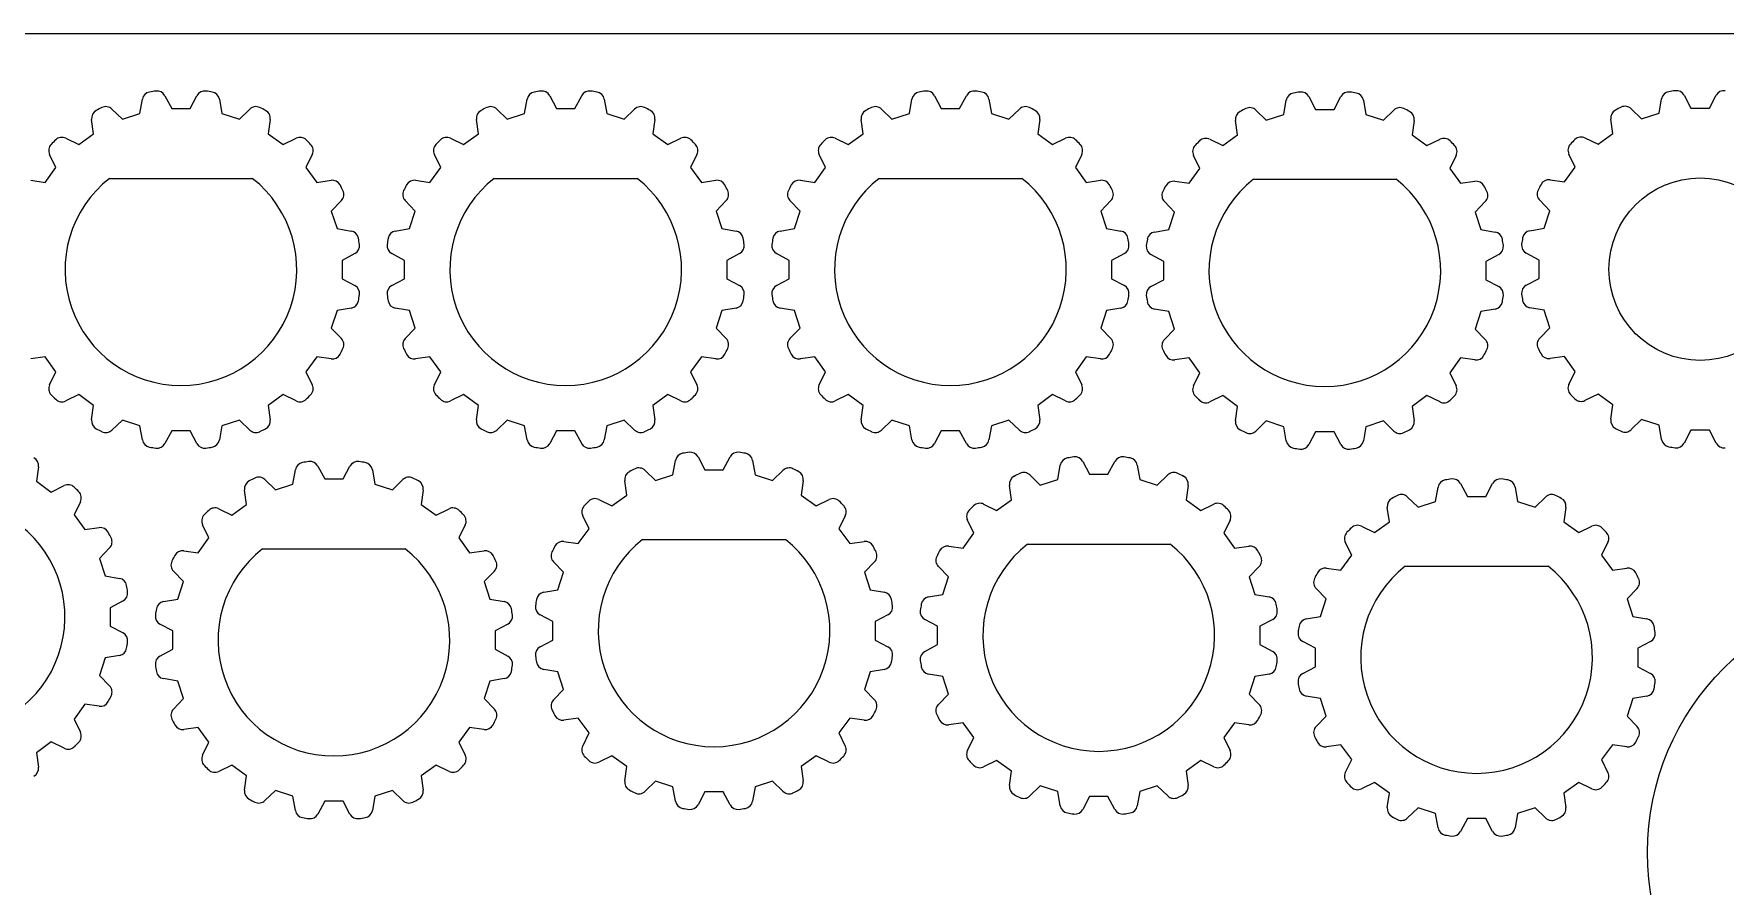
# Model space of a CAD drawing. Extents: x 0 to 9291, y 0 to 595.
# Drawn here: x 147.2 to 205.6, y 565.6 to 595 of the extents above; entities that cross this region are included whole.
import ezdxf

# ---------------------------------------------------------------- set-up
doc = ezdxf.new("R2010")
doc.units = 0
doc.layers.add('FINAL', color=8, linetype='CONTINUOUS')

msp = doc.modelspace()

# ---------------------------------------------------------------- linework, layer by layer
at = {"layer": 'FINAL', "linetype": 'CONTINUOUS'}
for p, q in [((150.862, 592.249), (150.949, 592.742)), ((151.727, 592.865), (151.962, 592.423)), ((152.597, 592.423), (152.831, 592.865)), ((153.609, 592.742), (153.696, 592.249)), ((164.145, 592.249), (164.232, 592.742)), ((165.01, 592.865), (165.245, 592.423)), ((165.88, 592.423), (166.114, 592.865)), ((166.892, 592.742), (166.979, 592.249)), ((177.428, 592.249), (177.515, 592.742)), ((178.293, 592.865), (178.527, 592.423)), ((179.162, 592.423), (179.397, 592.865)), ((180.175, 592.742), (180.262, 592.249)), ((190.353, 592.215), (190.44, 592.708)), ((191.218, 592.831), (191.452, 592.39)), ((192.087, 592.39), (192.322, 592.831)), ((193.1, 592.708), (193.187, 592.215)), ((203.31, 592.263), (203.396, 592.755)), ((204.174, 592.878), (204.409, 592.437)), ((205.044, 592.437), (205.279, 592.878)), ((149.899, 592.4), (150.258, 592.053)), ((150.258, 592.053), (150.862, 592.249)), ((151.962, 592.423), (152.597, 592.423)), ((153.696, 592.249), (154.3, 592.053)), ((154.3, 592.053), (154.66, 592.4)), ((163.182, 592.4), (163.541, 592.053)), ((163.541, 592.053), (164.145, 592.249)), ((165.245, 592.423), (165.88, 592.423)), ((166.979, 592.249), (167.583, 592.053)), ((167.583, 592.053), (167.943, 592.4)), ((176.464, 592.4), (176.824, 592.053)), ((176.824, 592.053), (177.428, 592.249)), ((178.527, 592.423), (179.162, 592.423)), ((180.262, 592.249), (180.866, 592.053)), ((180.866, 592.053), (181.225, 592.4)), ((189.389, 592.366), (189.749, 592.019)), ((189.749, 592.019), (190.353, 592.215)), ((191.452, 592.39), (192.087, 592.39)), ((193.187, 592.215), (193.791, 592.019)), ((193.791, 592.019), (194.15, 592.366)), ((202.346, 592.414), (202.706, 592.066)), ((202.706, 592.066), (203.31, 592.263)), ((204.409, 592.437), (205.044, 592.437)), ((148.753, 591.174), (149.266, 591.548)), ((149.266, 591.548), (149.197, 592.043)), ((155.362, 592.043), (155.292, 591.548)), ((155.292, 591.548), (155.806, 591.174)), ((162.036, 591.174), (162.549, 591.548)), ((162.549, 591.548), (162.48, 592.043)), ((168.644, 592.043), (168.575, 591.548)), ((168.575, 591.548), (169.089, 591.174)), ((175.318, 591.174), (175.832, 591.548)), ((175.832, 591.548), (175.763, 592.043)), ((181.927, 592.043), (181.858, 591.548)), ((181.858, 591.548), (182.371, 591.174)), ((188.243, 591.141), (188.757, 591.514)), ((188.757, 591.514), (188.688, 592.009)), ((194.852, 592.009), (194.783, 591.514)), ((194.783, 591.514), (195.296, 591.141)), ((201.2, 591.188), (201.714, 591.561)), ((201.714, 591.561), (201.644, 592.056)), ((148.303, 591.394), (148.753, 591.174)), ((155.806, 591.174), (156.255, 591.394)), ((161.586, 591.394), (162.036, 591.174)), ((169.089, 591.174), (169.538, 591.394)), ((174.869, 591.394), (175.318, 591.174)), ((182.371, 591.174), (182.821, 591.394)), ((187.794, 591.36), (188.243, 591.141)), ((195.296, 591.141), (195.746, 591.36)), ((200.751, 591.407), (201.2, 591.188)), ((147.592, 589.873), (147.966, 590.387)), ((147.966, 590.387), (147.746, 590.837)), ((156.812, 590.837), (156.593, 590.387)), ((156.593, 590.387), (156.966, 589.873)), ((160.875, 589.873), (161.248, 590.387)), ((161.248, 590.387), (161.029, 590.837)), ((170.095, 590.837), (169.876, 590.387)), ((169.876, 590.387), (170.249, 589.873)), ((174.158, 589.873), (174.531, 590.387)), ((174.531, 590.387), (174.312, 590.837)), ((183.378, 590.837), (183.159, 590.387)), ((183.159, 590.387), (183.532, 589.873)), ((187.083, 589.84), (187.456, 590.353)), ((187.456, 590.353), (187.237, 590.803)), ((196.303, 590.803), (196.083, 590.353)), ((196.083, 590.353), (196.457, 589.84)), ((200.04, 589.887), (200.413, 590.401)), ((200.413, 590.401), (200.194, 590.85)), ((147.097, 589.943), (147.592, 589.873)), ((149.814, 590.011), (154.744, 590.011)), ((156.966, 589.873), (157.461, 589.943)), ((160.38, 589.943), (160.875, 589.873)), ((163.097, 590.011), (168.027, 590.011)), ((170.249, 589.873), (170.744, 589.943)), ((173.663, 589.943), (174.158, 589.873)), ((176.38, 590.011), (181.31, 590.011)), ((183.532, 589.873), (184.027, 589.943)), ((186.588, 589.909), (187.083, 589.84)), ((189.305, 589.977), (194.235, 589.977)), ((196.457, 589.84), (196.952, 589.909)), ((199.545, 589.957), (200.04, 589.887)), ((157.819, 589.241), (157.471, 588.882)), ((160.37, 588.882), (160.023, 589.241)), ((171.102, 589.241), (170.754, 588.882)), ((173.653, 588.882), (173.305, 589.241)), ((184.384, 589.241), (184.037, 588.882)), ((186.578, 588.848), (186.23, 589.207)), ((197.309, 589.207), (196.962, 588.848)), ((199.534, 588.895), (199.187, 589.255)), ((157.471, 588.882), (157.668, 588.278)), ((160.174, 588.278), (160.37, 588.882)), ((170.754, 588.882), (170.951, 588.278)), ((173.456, 588.278), (173.653, 588.882)), ((184.037, 588.882), (184.233, 588.278)), ((186.381, 588.244), (186.578, 588.848)), ((196.962, 588.848), (197.158, 588.244)), ((199.338, 588.291), (199.534, 588.895)), ((157.668, 588.278), (158.16, 588.191)), ((159.681, 588.191), (160.174, 588.278)), ((170.951, 588.278), (171.443, 588.191)), ((172.964, 588.191), (173.456, 588.278)), ((184.233, 588.278), (184.726, 588.191)), ((185.889, 588.157), (186.381, 588.244)), ((197.158, 588.244), (197.651, 588.157)), ((198.846, 588.204), (199.338, 588.291)), ((158.283, 587.413), (157.842, 587.178)), ((159.999, 587.178), (159.558, 587.413)), ((171.566, 587.413), (171.125, 587.178)), ((173.282, 587.178), (172.841, 587.413)), ((184.849, 587.413), (184.408, 587.178)), ((199.164, 587.192), (198.723, 587.426)), ((157.842, 587.178), (157.842, 586.543)), ((159.999, 586.543), (159.999, 587.178)), ((171.125, 587.178), (171.125, 586.543)), ((173.282, 586.543), (173.282, 587.178)), ((184.408, 587.178), (184.408, 586.543)), ((186.207, 587.144), (185.766, 587.379)), ((186.207, 586.509), (186.207, 587.144)), ((197.774, 587.379), (197.332, 587.144)), ((197.332, 587.144), (197.332, 586.509)), ((199.164, 586.557), (199.164, 587.192)), ((157.842, 586.543), (158.283, 586.309)), ((159.558, 586.309), (159.999, 586.543)), ((171.125, 586.543), (171.566, 586.309)), ((172.841, 586.309), (173.282, 586.543)), ((184.408, 586.543), (184.849, 586.309)), ((185.766, 586.275), (186.207, 586.509)), ((197.332, 586.509), (197.774, 586.275)), ((198.723, 586.322), (199.164, 586.557)), ((157.668, 585.444), (157.471, 584.84)), ((158.16, 585.531), (157.668, 585.444)), ((160.174, 585.444), (159.681, 585.531)), ((160.37, 584.84), (160.174, 585.444)), ((170.951, 585.444), (170.754, 584.84)), ((171.443, 585.531), (170.951, 585.444)), ((173.456, 585.444), (172.964, 585.531)), ((173.653, 584.84), (173.456, 585.444)), ((184.233, 585.444), (184.037, 584.84)), ((184.726, 585.531), (184.233, 585.444)), ((186.381, 585.41), (185.889, 585.497)), ((186.578, 584.806), (186.381, 585.41)), ((197.158, 585.41), (196.962, 584.806)), ((197.651, 585.497), (197.158, 585.41)), ((199.338, 585.457), (198.846, 585.544)), ((199.534, 584.853), (199.338, 585.457)), ((157.471, 584.84), (157.819, 584.48)), ((160.023, 584.48), (160.37, 584.84)), ((170.754, 584.84), (171.102, 584.48)), ((173.305, 584.48), (173.653, 584.84)), ((184.037, 584.84), (184.384, 584.48)), ((186.23, 584.446), (186.578, 584.806)), ((196.962, 584.806), (197.309, 584.446)), ((199.187, 584.494), (199.534, 584.853)), ((147.592, 583.848), (147.097, 583.778)), ((147.966, 583.334), (147.592, 583.848)), ((147.746, 582.885), (147.966, 583.334)), ((156.966, 583.848), (156.593, 583.334)), ((156.593, 583.334), (156.812, 582.885)), ((157.461, 583.778), (156.966, 583.848)), ((160.875, 583.848), (160.38, 583.778)), ((161.248, 583.334), (160.875, 583.848)), ((161.029, 582.885), (161.248, 583.334)), ((170.249, 583.848), (169.876, 583.334)), ((169.876, 583.334), (170.095, 582.885)), ((170.744, 583.778), (170.249, 583.848)), ((174.158, 583.848), (173.663, 583.778)), ((174.531, 583.334), (174.158, 583.848)), ((174.312, 582.885), (174.531, 583.334)), ((183.532, 583.848), (183.159, 583.334)), ((183.159, 583.334), (183.378, 582.885)), ((184.027, 583.778), (183.532, 583.848)), ((187.083, 583.814), (186.588, 583.745)), ((187.456, 583.3), (187.083, 583.814)), ((196.457, 583.814), (196.083, 583.3)), ((196.952, 583.745), (196.457, 583.814)), ((200.04, 583.861), (199.545, 583.792)), ((200.413, 583.348), (200.04, 583.861)), ((200.194, 582.898), (200.413, 583.348)), ((187.237, 582.851), (187.456, 583.3)), ((196.083, 583.3), (196.303, 582.851)), ((148.753, 582.547), (148.303, 582.328)), ((149.266, 582.174), (148.753, 582.547)), ((149.197, 581.679), (149.266, 582.174)), ((155.806, 582.547), (155.292, 582.174)), ((155.292, 582.174), (155.362, 581.679)), ((156.255, 582.328), (155.806, 582.547)), ((162.036, 582.547), (161.586, 582.328)), ((162.549, 582.174), (162.036, 582.547)), ((162.48, 581.679), (162.549, 582.174)), ((169.089, 582.547), (168.575, 582.174)), ((168.575, 582.174), (168.644, 581.679)), ((169.538, 582.328), (169.089, 582.547)), ((175.318, 582.547), (174.869, 582.328)), ((175.832, 582.174), (175.318, 582.547)), ((175.763, 581.679), (175.832, 582.174)), ((182.371, 582.547), (181.858, 582.174)), ((181.858, 582.174), (181.927, 581.679)), ((182.821, 582.328), (182.371, 582.547)), ((188.243, 582.513), (187.794, 582.294)), ((188.757, 582.14), (188.243, 582.513)), ((188.688, 581.645), (188.757, 582.14)), ((195.296, 582.513), (194.783, 582.14)), ((194.783, 582.14), (194.852, 581.645)), ((195.746, 582.294), (195.296, 582.513)), ((201.2, 582.561), (200.751, 582.341)), ((201.714, 582.187), (201.2, 582.561)), ((201.644, 581.692), (201.714, 582.187)), ((150.258, 581.668), (149.899, 581.321)), ((150.862, 581.472), (150.258, 581.668)), ((154.3, 581.668), (153.696, 581.472)), ((154.66, 581.321), (154.3, 581.668)), ((163.541, 581.668), (163.182, 581.321)), ((164.145, 581.472), (163.541, 581.668)), ((167.583, 581.668), (166.979, 581.472)), ((167.943, 581.321), (167.583, 581.668)), ((176.824, 581.668), (176.464, 581.321)), ((177.428, 581.472), (176.824, 581.668)), ((180.866, 581.668), (180.262, 581.472)), ((181.225, 581.321), (180.866, 581.668)), ((189.749, 581.635), (189.389, 581.287)), ((190.353, 581.438), (189.749, 581.635)), ((193.791, 581.635), (193.187, 581.438)), ((194.15, 581.287), (193.791, 581.635)), ((202.706, 581.682), (202.346, 581.335)), ((203.31, 581.486), (202.706, 581.682)), ((150.949, 580.98), (150.862, 581.472)), ((151.962, 581.298), (151.727, 580.857)), ((152.597, 581.298), (151.962, 581.298)), ((152.831, 580.857), (152.597, 581.298)), ((153.696, 581.472), (153.609, 580.98)), ((164.232, 580.98), (164.145, 581.472)), ((165.245, 581.298), (165.01, 580.857)), ((165.88, 581.298), (165.245, 581.298)), ((166.114, 580.857), (165.88, 581.298)), ((166.979, 581.472), (166.892, 580.98)), ((177.515, 580.98), (177.428, 581.472)), ((178.527, 581.298), (178.293, 580.857)), ((179.162, 581.298), (178.527, 581.298)), ((179.397, 580.857), (179.162, 581.298)), ((180.262, 581.472), (180.175, 580.98)), ((190.44, 580.946), (190.353, 581.438)), ((191.452, 581.264), (191.218, 580.823)), ((192.087, 581.264), (191.452, 581.264)), ((192.322, 580.823), (192.087, 581.264)), ((193.187, 581.438), (193.1, 580.946)), ((203.396, 580.993), (203.31, 581.486)), ((204.409, 581.312), (204.174, 580.87)), ((205.044, 581.312), (204.409, 581.312)), ((205.279, 580.87), (205.044, 581.312)), ((170.131, 580.394), (170.366, 579.953)), ((171.001, 579.953), (171.235, 580.394)), ((147.36, 580.052), (147.29, 579.557)), ((156.143, 579.459), (156.23, 579.951)), ((157.008, 580.074), (157.243, 579.633)), ((157.878, 579.633), (158.113, 580.074)), ((158.89, 579.951), (158.977, 579.459)), ((168.303, 579.93), (168.662, 579.582)), ((169.266, 579.779), (169.353, 580.271)), ((170.366, 579.953), (171.001, 579.953)), ((172.013, 580.271), (172.1, 579.779)), ((172.704, 579.582), (173.064, 579.93)), ((182.549, 579.619), (182.636, 580.111)), ((183.414, 580.234), (183.649, 579.793)), ((184.284, 579.793), (184.518, 580.234)), ((185.296, 580.111), (185.383, 579.619)), ((147.29, 579.557), (147.804, 579.183)), ((147.804, 579.183), (148.253, 579.403)), ((154.548, 578.757), (154.478, 579.252)), ((155.18, 579.61), (155.539, 579.263)), ((155.539, 579.263), (156.143, 579.459)), ((157.243, 579.633), (157.878, 579.633)), ((158.977, 579.459), (159.581, 579.263)), ((159.581, 579.263), (159.941, 579.61)), ((160.643, 579.252), (160.573, 578.757)), ((167.67, 579.077), (167.601, 579.572)), ((168.662, 579.582), (169.266, 579.779)), ((172.1, 579.779), (172.704, 579.582)), ((173.765, 579.572), (173.696, 579.077)), ((180.953, 578.917), (180.884, 579.412)), ((181.585, 579.77), (181.945, 579.423)), ((181.945, 579.423), (182.549, 579.619)), ((183.649, 579.793), (184.284, 579.793)), ((185.383, 579.619), (185.987, 579.423)), ((185.987, 579.423), (186.347, 579.77)), ((187.048, 579.412), (186.979, 578.917)), ((195.592, 578.859), (195.679, 579.351)), ((196.457, 579.474), (196.692, 579.033)), ((197.327, 579.033), (197.562, 579.474)), ((198.34, 579.351), (198.426, 578.859)), ((148.81, 578.846), (148.591, 578.396)), ((154.034, 578.384), (154.548, 578.757)), ((160.573, 578.757), (161.087, 578.384)), ((166.707, 578.923), (167.157, 578.704)), ((167.157, 578.704), (167.67, 579.077)), ((173.696, 579.077), (174.21, 578.704)), ((174.21, 578.704), (174.659, 578.923)), ((179.99, 578.763), (180.44, 578.544)), ((180.44, 578.544), (180.953, 578.917)), ((186.979, 578.917), (187.493, 578.544)), ((187.493, 578.544), (187.942, 578.763)), ((193.997, 578.157), (193.927, 578.652)), ((194.629, 579.01), (194.988, 578.662)), ((194.988, 578.662), (195.592, 578.859)), ((196.692, 579.033), (197.327, 579.033)), ((198.426, 578.859), (199.03, 578.662)), ((199.03, 578.662), (199.39, 579.01)), ((200.092, 578.652), (200.022, 578.157)), ((148.591, 578.396), (148.964, 577.883)), ((153.585, 578.603), (154.034, 578.384)), ((161.087, 578.384), (161.536, 578.603)), ((166.37, 577.917), (166.15, 578.366)), ((175.216, 578.366), (174.997, 577.917)), ((179.652, 577.757), (179.433, 578.206)), ((188.499, 578.206), (188.28, 577.757)), ((193.483, 577.784), (193.997, 578.157)), ((200.022, 578.157), (200.536, 577.784)), ((148.964, 577.883), (149.459, 577.952)), ((152.873, 577.083), (153.247, 577.597)), ((153.247, 577.597), (153.028, 578.046)), ((162.093, 578.046), (161.874, 577.597)), ((161.874, 577.597), (162.247, 577.083)), ((165.501, 577.473), (165.996, 577.403)), ((165.996, 577.403), (166.37, 577.917)), ((168.218, 577.54), (173.148, 577.54)), ((174.997, 577.917), (175.37, 577.403)), ((175.37, 577.403), (175.865, 577.473)), ((179.279, 577.243), (179.652, 577.757)), ((188.28, 577.757), (188.653, 577.243)), ((193.034, 578.003), (193.483, 577.784)), ((200.536, 577.784), (200.985, 578.003)), ((149.817, 577.25), (149.47, 576.891)), ((149.47, 576.891), (149.666, 576.287)), ((152.378, 577.153), (152.873, 577.083)), ((155.095, 577.22), (160.026, 577.22)), ((162.247, 577.083), (162.742, 577.153)), ((178.784, 577.313), (179.279, 577.243)), ((181.501, 577.38), (186.431, 577.38)), ((188.653, 577.243), (189.148, 577.313)), ((192.323, 576.483), (192.696, 576.997)), ((192.696, 576.997), (192.477, 577.446)), ((201.542, 577.446), (201.323, 576.997)), ((201.323, 576.997), (201.696, 576.483)), ((152.368, 576.091), (152.021, 576.451)), ((163.1, 576.451), (162.753, 576.091)), ((165.491, 576.411), (165.144, 576.771)), ((165.295, 575.807), (165.491, 576.411)), ((176.223, 576.771), (175.875, 576.411)), ((175.875, 576.411), (176.072, 575.807)), ((178.774, 576.251), (178.427, 576.611)), ((189.506, 576.611), (189.158, 576.251)), ((191.827, 576.553), (192.323, 576.483)), ((194.544, 576.62), (199.475, 576.62)), ((201.696, 576.483), (202.191, 576.553)), ((149.666, 576.287), (150.158, 576.2)), ((152.172, 575.487), (152.368, 576.091)), ((162.753, 576.091), (162.949, 575.487)), ((164.802, 575.72), (165.295, 575.807)), ((176.072, 575.807), (176.564, 575.72)), ((178.578, 575.647), (178.774, 576.251)), ((189.158, 576.251), (189.354, 575.647)), ((191.817, 575.491), (191.47, 575.851)), ((202.549, 575.851), (202.202, 575.491)), ((150.281, 575.422), (149.84, 575.187)), ((149.84, 575.187), (149.84, 574.552)), ((151.68, 575.401), (152.172, 575.487)), ((162.949, 575.487), (163.441, 575.401)), ((178.085, 575.56), (178.578, 575.647)), ((189.354, 575.647), (189.847, 575.56)), ((191.621, 574.887), (191.817, 575.491)), ((202.202, 575.491), (202.398, 574.887)), ((149.84, 574.552), (150.281, 574.318)), ((151.998, 574.388), (151.556, 574.623)), ((163.564, 574.623), (163.123, 574.388)), ((165.121, 574.708), (164.679, 574.942)), ((165.121, 574.073), (165.121, 574.708)), ((176.687, 574.942), (176.246, 574.708)), ((176.246, 574.708), (176.246, 574.073)), ((178.403, 574.548), (177.962, 574.783)), ((189.97, 574.783), (189.529, 574.548)), ((191.129, 574.8), (191.621, 574.887)), ((202.398, 574.887), (202.89, 574.8)), ((151.998, 573.753), (151.998, 574.388)), ((163.123, 574.388), (163.123, 573.753)), ((164.679, 573.838), (165.121, 574.073)), ((176.246, 574.073), (176.687, 573.838)), ((178.403, 573.913), (178.403, 574.548)), ((189.529, 574.548), (189.529, 573.913)), ((191.447, 573.788), (191.005, 574.022)), ((203.013, 574.022), (202.572, 573.788)), ((149.666, 573.453), (149.47, 572.849)), ((150.158, 573.54), (149.666, 573.453)), ((151.556, 573.518), (151.998, 573.753)), ((163.123, 573.753), (163.564, 573.518)), ((177.962, 573.678), (178.403, 573.913)), ((189.529, 573.913), (189.97, 573.678)), ((191.447, 573.153), (191.447, 573.788)), ((202.572, 573.788), (202.572, 573.153)), ((149.47, 572.849), (149.817, 572.489)), ((165.295, 572.973), (164.802, 573.06)), ((165.491, 572.369), (165.295, 572.973)), ((176.072, 572.973), (175.875, 572.369)), ((176.564, 573.06), (176.072, 572.973)), ((178.578, 572.813), (178.085, 572.9)), ((178.774, 572.209), (178.578, 572.813)), ((189.354, 572.813), (189.158, 572.209)), ((189.847, 572.9), (189.354, 572.813)), ((191.005, 572.918), (191.447, 573.153)), ((202.572, 573.153), (203.013, 572.918)), ((152.172, 572.653), (151.68, 572.74)), ((152.368, 572.05), (152.172, 572.653)), ((162.949, 572.653), (162.753, 572.05)), ((163.441, 572.74), (162.949, 572.653)), ((165.144, 572.01), (165.491, 572.369)), ((175.875, 572.369), (176.223, 572.01)), ((148.964, 571.857), (148.591, 571.343)), ((149.459, 571.787), (148.964, 571.857)), ((152.021, 571.69), (152.368, 572.05)), ((162.753, 572.05), (163.1, 571.69)), ((178.427, 571.85), (178.774, 572.209)), ((189.158, 572.209), (189.506, 571.85)), ((191.621, 572.053), (191.129, 572.14)), ((191.817, 571.449), (191.621, 572.053)), ((202.398, 572.053), (202.202, 571.449)), ((202.89, 572.14), (202.398, 572.053)), ((148.591, 571.343), (148.81, 570.894)), ((152.873, 571.058), (152.378, 570.988)), ((153.247, 570.544), (152.873, 571.058)), ((162.247, 571.058), (161.874, 570.544)), ((162.742, 570.988), (162.247, 571.058)), ((165.996, 571.377), (165.501, 571.308)), ((166.37, 570.864), (165.996, 571.377)), ((175.37, 571.377), (174.997, 570.864)), ((175.865, 571.308), (175.37, 571.377)), ((179.279, 571.218), (178.784, 571.148)), ((179.652, 570.704), (179.279, 571.218)), ((188.653, 571.218), (188.28, 570.704)), ((189.148, 571.148), (188.653, 571.218)), ((191.47, 571.09), (191.817, 571.449)), ((202.202, 571.449), (202.549, 571.09)), ((147.804, 570.556), (147.29, 570.183)), ((148.253, 570.337), (147.804, 570.556)), ((153.028, 570.095), (153.247, 570.544)), ((161.874, 570.544), (162.093, 570.095)), ((166.15, 570.414), (166.37, 570.864)), ((174.997, 570.864), (175.216, 570.414)), ((179.433, 570.254), (179.652, 570.704)), ((188.28, 570.704), (188.499, 570.254)), ((147.29, 570.183), (147.36, 569.688)), ((167.157, 570.077), (166.707, 569.857)), ((167.67, 569.703), (167.157, 570.077)), ((174.21, 570.077), (173.696, 569.703)), ((174.659, 569.857), (174.21, 570.077)), ((180.44, 569.917), (179.99, 569.698)), ((180.953, 569.543), (180.44, 569.917)), ((187.493, 569.917), (186.979, 569.543)), ((187.942, 569.698), (187.493, 569.917)), ((192.323, 570.457), (191.827, 570.388)), ((192.696, 569.944), (192.323, 570.457)), ((192.477, 569.494), (192.696, 569.944)), ((201.696, 570.457), (201.323, 569.944)), ((201.323, 569.944), (201.542, 569.494)), ((202.191, 570.388), (201.696, 570.457)), ((154.034, 569.757), (153.585, 569.538)), ((154.548, 569.384), (154.034, 569.757)), ((154.478, 568.888), (154.548, 569.384)), ((161.087, 569.757), (160.573, 569.384)), ((160.573, 569.384), (160.643, 568.888)), ((161.536, 569.538), (161.087, 569.757)), ((167.601, 569.208), (167.67, 569.703)), ((173.696, 569.703), (173.765, 569.208)), ((180.884, 569.048), (180.953, 569.543)), ((186.979, 569.543), (187.048, 569.048)), ((155.539, 568.878), (155.18, 568.531)), ((156.143, 568.682), (155.539, 568.878)), ((159.581, 568.878), (158.977, 568.682)), ((159.941, 568.531), (159.581, 568.878)), ((168.662, 569.198), (168.303, 568.851)), ((169.266, 569.002), (168.662, 569.198)), ((169.353, 568.509), (169.266, 569.002)), ((170.366, 568.828), (170.131, 568.386)), ((171.001, 568.828), (170.366, 568.828)), ((171.235, 568.386), (171.001, 568.828)), ((172.1, 569.002), (172.013, 568.509)), ((172.704, 569.198), (172.1, 569.002)), ((173.064, 568.851), (172.704, 569.198)), ((181.945, 569.038), (181.585, 568.691)), ((182.549, 568.842), (181.945, 569.038)), ((182.636, 568.35), (182.549, 568.842)), ((185.383, 568.842), (185.296, 568.35)), ((185.987, 569.038), (185.383, 568.842)), ((186.347, 568.691), (185.987, 569.038)), ((193.483, 569.157), (193.034, 568.937)), ((193.997, 568.783), (193.483, 569.157)), ((193.927, 568.288), (193.997, 568.783)), ((200.536, 569.157), (200.022, 568.783)), ((200.022, 568.783), (200.092, 568.288)), ((200.985, 568.937), (200.536, 569.157)), ((156.23, 568.19), (156.143, 568.682)), ((157.243, 568.508), (157.008, 568.066)), ((157.878, 568.508), (157.243, 568.508)), ((158.113, 568.066), (157.878, 568.508)), ((158.977, 568.682), (158.89, 568.19)), ((183.649, 568.668), (183.414, 568.226)), ((184.284, 568.668), (183.649, 568.668)), ((184.518, 568.226), (184.284, 568.668)), ((194.988, 568.278), (194.629, 567.931)), ((195.592, 568.082), (194.988, 568.278)), ((199.03, 568.278), (198.426, 568.082)), ((199.39, 567.931), (199.03, 568.278)), ((195.679, 567.589), (195.592, 568.082)), ((196.692, 567.908), (196.457, 567.466)), ((197.327, 567.908), (196.692, 567.908)), ((197.562, 567.466), (197.327, 567.908)), ((198.426, 568.082), (198.34, 567.589))]:
    msp.add_line(p, q, dxfattribs=at)
at = {"layer": 'FINAL'}
msp.add_lwpolyline([(0, 0), (420, 0), (420, 595), (0, 595)], close=True, dxfattribs=at)
at = {"layer": 'FINAL', "linetype": 'CONTINUOUS'}
msp.add_circle((204.727, 586.874), 3.15, dxfattribs=at)
at = {"layer": 'FINAL'}
msp.add_circle((211.909, 566.742), 9, dxfattribs=at)
at = {"layer": 'FINAL', "linetype": 'CONTINUOUS'}
for centre, radius, start, end in [((151.249, 592.689), 0.305, 100.0227, 170), ((152.279, 586.861), 6.223, 97.9773, 100.0227), ((151.458, 592.722), 0.305, 28, 97.9773), ((153.101, 592.722), 0.305, 82.0227, 152), ((152.279, 586.861), 6.223, 79.9773, 82.0227), ((153.309, 592.689), 0.305, 10, 79.9773), ((164.532, 592.689), 0.305, 100.0227, 170), ((165.562, 586.861), 6.223, 97.9773, 100.0227), ((164.741, 592.722), 0.305, 28, 97.9773), ((166.383, 592.722), 0.305, 82.0227, 152), ((165.562, 586.861), 6.223, 79.9773, 82.0227), ((166.592, 592.689), 0.305, 10, 79.9773), ((177.815, 592.689), 0.305, 100.0227, 170), ((178.845, 586.861), 6.223, 97.9773, 100.0227), ((178.024, 592.722), 0.305, 28, 97.9773), ((179.666, 592.722), 0.305, 82.0227, 152), ((178.845, 586.861), 6.223, 79.9773, 82.0227), ((179.875, 592.689), 0.305, 10, 79.9773), ((190.74, 592.655), 0.305, 100.0227, 170), ((191.77, 586.827), 6.223, 97.9773, 100.0227), ((190.949, 592.688), 0.305, 28, 97.9773), ((192.591, 592.688), 0.305, 82.0227, 152), ((191.77, 586.827), 6.223, 79.9773, 82.0227), ((192.8, 592.655), 0.305, 10, 79.9773), ((203.697, 592.702), 0.305, 100.0227, 170), ((204.727, 586.874), 6.223, 97.9773, 100.0227), ((203.905, 592.735), 0.305, 28, 97.9773), ((205.548, 592.735), 0.305, 82.0227, 152), ((149.499, 592.085), 0.305, 118.0227, 188), ((152.279, 586.861), 6.223, 115.9773, 118.0227), ((149.687, 592.181), 0.305, 46, 115.9773), ((154.871, 592.181), 0.305, 64.0227, 134), ((152.279, 586.861), 6.223, 61.9773, 64.0227), ((155.06, 592.085), 0.305, 352, 61.9773), ((162.782, 592.085), 0.305, 118.0227, 188), ((165.562, 586.861), 6.223, 115.9773, 118.0227), ((162.97, 592.181), 0.305, 46, 115.9773), ((168.154, 592.181), 0.305, 64.0227, 134), ((165.562, 586.861), 6.223, 61.9773, 64.0227), ((168.343, 592.085), 0.305, 352, 61.9773), ((176.064, 592.085), 0.305, 118.0227, 188), ((178.845, 586.861), 6.223, 115.9773, 118.0227), ((176.253, 592.181), 0.305, 46, 115.9773), ((181.437, 592.181), 0.305, 64.0227, 134), ((178.845, 586.861), 6.223, 61.9773, 64.0227), ((181.625, 592.085), 0.305, 352, 61.9773), ((188.989, 592.051), 0.305, 118.0227, 188), ((191.77, 586.827), 6.223, 115.9773, 118.0227), ((189.178, 592.147), 0.305, 46, 115.9773), ((194.362, 592.147), 0.305, 64.0227, 134), ((191.77, 586.827), 6.223, 61.9773, 64.0227), ((194.55, 592.051), 0.305, 352, 61.9773), ((201.946, 592.099), 0.305, 118.0227, 188), ((204.727, 586.874), 6.223, 115.9773, 118.0227), ((202.134, 592.194), 0.305, 46, 115.9773), ((148.02, 590.97), 0.305, 136.0227, 206), ((152.279, 586.861), 6.223, 133.9773, 136.0227), ((148.17, 591.12), 0.305, 64, 133.9773), ((156.389, 591.12), 0.305, 46.0227, 116), ((152.279, 586.861), 6.223, 43.9773, 46.0227), ((156.538, 590.97), 0.305, 334, 43.9773), ((161.303, 590.97), 0.305, 136.0227, 206), ((165.562, 586.861), 6.223, 133.9773, 136.0227), ((161.453, 591.12), 0.305, 64, 133.9773), ((169.672, 591.12), 0.305, 46.0227, 116), ((165.562, 586.861), 6.223, 43.9773, 46.0227), ((169.821, 590.97), 0.305, 334, 43.9773), ((174.586, 590.97), 0.305, 136.0227, 206), ((178.845, 586.861), 6.223, 133.9773, 136.0227), ((174.735, 591.12), 0.305, 64, 133.9773), ((182.954, 591.12), 0.305, 46.0227, 116), ((178.845, 586.861), 6.223, 43.9773, 46.0227), ((183.104, 590.97), 0.305, 334, 43.9773), ((187.511, 590.936), 0.305, 136.0227, 206), ((191.77, 586.827), 6.223, 133.9773, 136.0227), ((187.66, 591.086), 0.305, 64, 133.9773), ((195.879, 591.086), 0.305, 46.0227, 116), ((191.77, 586.827), 6.223, 43.9773, 46.0227), ((196.029, 590.936), 0.305, 334, 43.9773), ((200.468, 590.984), 0.305, 136.0227, 206), ((204.727, 586.874), 6.223, 133.9773, 136.0227), ((200.617, 591.133), 0.305, 64, 133.9773), ((152.279, 586.861), 4, 128.04751, 51.95249), ((157.504, 589.641), 0.305, 28.0227, 98), ((152.279, 586.861), 6.223, 25.9773, 28.0227), ((165.562, 586.861), 6.223, 151.9773, 154.0227), ((160.338, 589.641), 0.305, 82, 151.9773), ((165.562, 586.861), 4, 128.04751, 51.95249), ((170.786, 589.641), 0.305, 28.0227, 98), ((165.562, 586.861), 6.223, 25.9773, 28.0227), ((178.845, 586.861), 6.223, 151.9773, 154.0227), ((173.621, 589.641), 0.305, 82, 151.9773), ((178.845, 586.861), 4, 128.04751, 51.95249), ((184.069, 589.641), 0.305, 28.0227, 98), ((178.845, 586.861), 6.223, 25.9773, 28.0227), ((191.77, 586.827), 6.223, 151.9773, 154.0227), ((186.546, 589.607), 0.305, 82, 151.9773), ((191.77, 586.827), 4, 128.04751, 51.95249), ((196.994, 589.607), 0.305, 28.0227, 98), ((191.77, 586.827), 6.223, 25.9773, 28.0227), ((204.727, 586.874), 6.223, 151.9773, 154.0227), ((199.502, 589.655), 0.305, 82, 151.9773), ((157.599, 589.453), 0.305, 316, 25.9773), ((160.242, 589.453), 0.305, 154.0227, 224), ((170.882, 589.453), 0.305, 316, 25.9773), ((173.525, 589.453), 0.305, 154.0227, 224), ((184.165, 589.453), 0.305, 316, 25.9773), ((186.45, 589.419), 0.305, 154.0227, 224), ((197.09, 589.419), 0.305, 316, 25.9773), ((199.406, 589.466), 0.305, 154.0227, 224), ((158.107, 587.891), 0.305, 10.0227, 80), ((159.734, 587.891), 0.305, 100, 169.9773), ((171.39, 587.891), 0.305, 10.0227, 80), ((173.017, 587.891), 0.305, 100, 169.9773), ((184.673, 587.891), 0.305, 10.0227, 80), ((185.942, 587.857), 0.305, 100, 169.9773), ((197.598, 587.857), 0.305, 10.0227, 80), ((198.899, 587.904), 0.305, 100, 169.9773), ((158.14, 587.682), 0.305, 298, 7.9773), ((152.279, 586.861), 6.223, 7.9773, 10.0227), ((159.701, 587.682), 0.305, 172.0227, 242), ((165.562, 586.861), 6.223, 169.9773, 172.0227), ((171.423, 587.682), 0.305, 298, 7.9773), ((165.562, 586.861), 6.223, 7.9773, 10.0227), ((172.984, 587.682), 0.305, 172.0227, 242), ((178.845, 586.861), 6.223, 169.9773, 172.0227), ((184.706, 587.682), 0.305, 298, 7.9773), ((178.845, 586.861), 6.223, 7.9773, 10.0227), ((185.909, 587.648), 0.305, 172.0227, 242), ((191.77, 586.827), 6.223, 169.9773, 172.0227), ((197.631, 587.648), 0.305, 298, 7.9773), ((191.77, 586.827), 6.223, 7.9773, 10.0227), ((198.866, 587.696), 0.305, 172.0227, 242), ((204.727, 586.874), 6.223, 169.9773, 172.0227), ((158.14, 586.039), 0.305, 352.0227, 62), ((159.701, 586.039), 0.305, 118, 187.9773), ((171.423, 586.039), 0.305, 352.0227, 62), ((172.984, 586.039), 0.305, 118, 187.9773), ((184.706, 586.039), 0.305, 352.0227, 62), ((185.909, 586.006), 0.305, 118, 187.9773), ((197.631, 586.006), 0.305, 352.0227, 62), ((198.866, 586.053), 0.305, 118, 187.9773), ((158.107, 585.831), 0.305, 280, 349.9773), ((152.279, 586.861), 6.223, 349.9773, 352.0227), ((165.562, 586.861), 6.223, 187.9773, 190.0227), ((159.734, 585.831), 0.305, 190.0227, 260), ((171.39, 585.831), 0.305, 280, 349.9773), ((165.562, 586.861), 6.223, 349.9773, 352.0227), ((178.845, 586.861), 6.223, 187.9773, 190.0227), ((173.017, 585.831), 0.305, 190.0227, 260), ((184.673, 585.831), 0.305, 280, 349.9773), ((178.845, 586.861), 6.223, 349.9773, 352.0227), ((191.77, 586.827), 6.223, 187.9773, 190.0227), ((185.942, 585.797), 0.305, 190.0227, 260), ((197.598, 585.797), 0.305, 280, 349.9773), ((191.77, 586.827), 6.223, 349.9773, 352.0227), ((204.727, 586.874), 6.223, 187.9773, 190.0227), ((198.899, 585.844), 0.305, 190.0227, 260), ((157.599, 584.268), 0.305, 334.0227, 44), ((160.242, 584.268), 0.305, 136, 205.9773), ((170.882, 584.268), 0.305, 334.0227, 44), ((173.525, 584.268), 0.305, 136, 205.9773), ((184.165, 584.268), 0.305, 334.0227, 44), ((199.406, 584.282), 0.305, 136, 205.9773), ((157.504, 584.08), 0.305, 262, 331.9773), ((152.279, 586.861), 6.223, 331.9773, 334.0227), ((165.562, 586.861), 6.223, 205.9773, 208.0227), ((160.338, 584.08), 0.305, 208.0227, 278), ((170.786, 584.08), 0.305, 262, 331.9773), ((165.562, 586.861), 6.223, 331.9773, 334.0227), ((178.845, 586.861), 6.223, 205.9773, 208.0227), ((173.621, 584.08), 0.305, 208.0227, 278), ((184.069, 584.08), 0.305, 262, 331.9773), ((178.845, 586.861), 6.223, 331.9773, 334.0227), ((186.45, 584.235), 0.305, 136, 205.9773), ((191.77, 586.827), 6.223, 205.9773, 208.0227), ((186.546, 584.046), 0.305, 208.0227, 278), ((196.994, 584.046), 0.305, 262, 331.9773), ((191.77, 586.827), 6.223, 331.9773, 334.0227), ((197.09, 584.235), 0.305, 334.0227, 44), ((204.727, 586.874), 6.223, 205.9773, 208.0227), ((199.502, 584.094), 0.305, 208.0227, 278), ((148.02, 582.751), 0.305, 154, 223.9773), ((156.538, 582.751), 0.305, 316.0227, 26), ((161.303, 582.751), 0.305, 154, 223.9773), ((169.821, 582.751), 0.305, 316.0227, 26), ((174.586, 582.751), 0.305, 154, 223.9773), ((183.104, 582.751), 0.305, 316.0227, 26), ((187.511, 582.717), 0.305, 154, 223.9773), ((196.029, 582.717), 0.305, 316.0227, 26), ((200.468, 582.765), 0.305, 154, 223.9773), ((152.279, 586.861), 6.223, 223.9773, 226.0227), ((148.17, 582.602), 0.305, 226.0227, 296), ((156.389, 582.602), 0.305, 244, 313.9773), ((152.279, 586.861), 6.223, 313.9773, 316.0227), ((165.562, 586.861), 6.223, 223.9773, 226.0227), ((161.453, 582.602), 0.305, 226.0227, 296), ((169.672, 582.602), 0.305, 244, 313.9773), ((165.562, 586.861), 6.223, 313.9773, 316.0227), ((178.845, 586.861), 6.223, 223.9773, 226.0227), ((174.735, 582.602), 0.305, 226.0227, 296), ((182.954, 582.602), 0.305, 244, 313.9773), ((178.845, 586.861), 6.223, 313.9773, 316.0227), ((191.77, 586.827), 6.223, 223.9773, 226.0227), ((187.66, 582.568), 0.305, 226.0227, 296), ((195.879, 582.568), 0.305, 244, 313.9773), ((191.77, 586.827), 6.223, 313.9773, 316.0227), ((204.727, 586.874), 6.223, 223.9773, 226.0227), ((200.617, 582.615), 0.305, 226.0227, 296), ((149.499, 581.636), 0.305, 172, 241.9773), ((155.06, 581.636), 0.305, 298.0227, 8), ((162.782, 581.636), 0.305, 172, 241.9773), ((168.343, 581.636), 0.305, 298.0227, 8), ((176.064, 581.636), 0.305, 172, 241.9773), ((181.625, 581.636), 0.305, 298.0227, 8), ((188.989, 581.603), 0.305, 172, 241.9773), ((194.55, 581.603), 0.305, 298.0227, 8), ((201.946, 581.65), 0.305, 172, 241.9773), ((152.279, 586.861), 6.223, 241.9773, 244.0227), ((149.687, 581.54), 0.305, 244.0227, 314), ((151.249, 581.033), 0.305, 190, 259.9773), ((153.309, 581.033), 0.305, 280.0227, 350), ((154.871, 581.54), 0.305, 226, 295.9773), ((152.279, 586.861), 6.223, 295.9773, 298.0227), ((165.562, 586.861), 6.223, 241.9773, 244.0227), ((162.97, 581.54), 0.305, 244.0227, 314), ((164.532, 581.033), 0.305, 190, 259.9773), ((166.592, 581.033), 0.305, 280.0227, 350), ((168.154, 581.54), 0.305, 226, 295.9773), ((165.562, 586.861), 6.223, 295.9773, 298.0227), ((178.845, 586.861), 6.223, 241.9773, 244.0227), ((176.253, 581.54), 0.305, 244.0227, 314), ((177.815, 581.033), 0.305, 190, 259.9773), ((179.875, 581.033), 0.305, 280.0227, 350), ((181.437, 581.54), 0.305, 226, 295.9773), ((178.845, 586.861), 6.223, 295.9773, 298.0227), ((191.77, 586.827), 6.223, 241.9773, 244.0227), ((189.178, 581.507), 0.305, 244.0227, 314), ((194.362, 581.507), 0.305, 226, 295.9773), ((191.77, 586.827), 6.223, 295.9773, 298.0227), ((204.727, 586.874), 6.223, 241.9773, 244.0227), ((202.134, 581.554), 0.305, 244.0227, 314), ((203.697, 581.046), 0.305, 190, 259.9773), ((152.279, 586.861), 6.223, 259.9773, 262.0227), ((151.458, 581), 0.305, 262.0227, 332), ((153.101, 581), 0.305, 208, 277.9773), ((152.279, 586.861), 6.223, 277.9773, 280.0227), ((165.562, 586.861), 6.223, 259.9773, 262.0227), ((164.741, 581), 0.305, 262.0227, 332), ((166.383, 581), 0.305, 208, 277.9773), ((165.562, 586.861), 6.223, 277.9773, 280.0227), ((169.653, 580.218), 0.305, 100.0227, 170), ((170.683, 574.39), 6.223, 97.9773, 100.0227), ((169.862, 580.251), 0.305, 28, 97.9773), ((171.504, 580.251), 0.305, 82.0227, 152), ((170.683, 574.39), 6.223, 79.9773, 82.0227), ((171.713, 580.218), 0.305, 10, 79.9773), ((178.845, 586.861), 6.223, 259.9773, 262.0227), ((178.024, 581), 0.305, 262.0227, 332), ((179.666, 581), 0.305, 208, 277.9773), ((178.845, 586.861), 6.223, 277.9773, 280.0227), ((183.966, 574.23), 6.223, 97.9773, 100.0227), ((183.145, 580.091), 0.305, 28, 97.9773), ((184.787, 580.091), 0.305, 82.0227, 152), ((183.966, 574.23), 6.223, 79.9773, 82.0227), ((190.74, 580.999), 0.305, 190, 259.9773), ((191.77, 586.827), 6.223, 259.9773, 262.0227), ((190.949, 580.966), 0.305, 262.0227, 332), ((192.591, 580.966), 0.305, 208, 277.9773), ((191.77, 586.827), 6.223, 277.9773, 280.0227), ((192.8, 580.999), 0.305, 280.0227, 350), ((204.727, 586.874), 6.223, 259.9773, 262.0227), ((203.905, 581.013), 0.305, 262.0227, 332), ((205.548, 581.013), 0.305, 208, 277.9773), ((147.058, 580.094), 0.305, 352, 61.9773), ((156.53, 579.898), 0.305, 100.0227, 170), ((157.56, 574.07), 6.223, 97.9773, 100.0227), ((156.739, 579.931), 0.305, 28, 97.9773), ((158.382, 579.931), 0.305, 82.0227, 152), ((157.56, 574.07), 6.223, 79.9773, 82.0227), ((158.59, 579.898), 0.305, 10, 79.9773), ((167.903, 579.615), 0.305, 118.0227, 188), ((170.683, 574.39), 6.223, 115.9773, 118.0227), ((168.091, 579.71), 0.305, 46, 115.9773), ((173.275, 579.71), 0.305, 64.0227, 134), ((170.683, 574.39), 6.223, 61.9773, 64.0227), ((173.464, 579.615), 0.305, 352, 61.9773), ((183.966, 574.23), 6.223, 115.9773, 118.0227), ((181.374, 579.551), 0.305, 46, 115.9773), ((182.936, 580.058), 0.305, 100.0227, 170), ((184.996, 580.058), 0.305, 10, 79.9773), ((186.558, 579.551), 0.305, 64.0227, 134), ((183.966, 574.23), 6.223, 61.9773, 64.0227), ((148.387, 579.129), 0.305, 46.0227, 116), ((144.277, 574.87), 6.223, 43.9773, 46.0227), ((154.78, 579.295), 0.305, 118.0227, 188), ((157.56, 574.07), 6.223, 115.9773, 118.0227), ((154.968, 579.391), 0.305, 46, 115.9773), ((160.153, 579.391), 0.305, 64.0227, 134), ((157.56, 574.07), 6.223, 61.9773, 64.0227), ((160.341, 579.295), 0.305, 352, 61.9773), ((181.186, 579.455), 0.305, 118.0227, 188), ((186.747, 579.455), 0.305, 352, 61.9773), ((195.979, 579.298), 0.305, 100.0227, 170), ((197.009, 573.47), 6.223, 97.9773, 100.0227), ((196.188, 579.331), 0.305, 28, 97.9773), ((197.831, 579.331), 0.305, 82.0227, 152), ((197.009, 573.47), 6.223, 79.9773, 82.0227), ((198.039, 579.298), 0.305, 10, 79.9773), ((148.536, 578.979), 0.305, 334, 43.9773), ((166.424, 578.5), 0.305, 136.0227, 206), ((170.683, 574.39), 6.223, 133.9773, 136.0227), ((166.574, 578.649), 0.305, 64, 133.9773), ((174.793, 578.649), 0.305, 46.0227, 116), ((170.683, 574.39), 6.223, 43.9773, 46.0227), ((174.942, 578.5), 0.305, 334, 43.9773), ((183.966, 574.23), 6.223, 133.9773, 136.0227), ((179.857, 578.489), 0.305, 64, 133.9773), ((188.075, 578.489), 0.305, 46.0227, 116), ((183.966, 574.23), 6.223, 43.9773, 46.0227), ((194.229, 578.695), 0.305, 118.0227, 188), ((197.009, 573.47), 6.223, 115.9773, 118.0227), ((194.417, 578.79), 0.305, 46, 115.9773), ((199.602, 578.79), 0.305, 64.0227, 134), ((197.009, 573.47), 6.223, 61.9773, 64.0227), ((199.79, 578.695), 0.305, 352, 61.9773), ((153.302, 578.18), 0.305, 136.0227, 206), ((157.56, 574.07), 6.223, 133.9773, 136.0227), ((153.451, 578.329), 0.305, 64, 133.9773), ((161.67, 578.329), 0.305, 46.0227, 116), ((157.56, 574.07), 6.223, 43.9773, 46.0227), ((161.819, 578.18), 0.305, 334, 43.9773), ((179.707, 578.34), 0.305, 136.0227, 206), ((188.225, 578.34), 0.305, 334, 43.9773), ((144.277, 574.87), 4, 128.04751, 51.95249), ((149.502, 577.65), 0.305, 28.0227, 98), ((144.277, 574.87), 6.223, 25.9773, 28.0227), ((149.598, 577.462), 0.305, 316, 25.9773), ((165.459, 577.171), 0.305, 82, 151.9773), ((170.683, 574.39), 4, 128.04751, 51.95249), ((175.908, 577.171), 0.305, 28.0227, 98), ((192.751, 577.58), 0.305, 136.0227, 206), ((197.009, 573.47), 6.223, 133.9773, 136.0227), ((192.9, 577.729), 0.305, 64, 133.9773), ((201.119, 577.729), 0.305, 46.0227, 116), ((197.009, 573.47), 6.223, 43.9773, 46.0227), ((201.268, 577.58), 0.305, 334, 43.9773), ((157.56, 574.07), 6.223, 151.9773, 154.0227), ((152.336, 576.851), 0.305, 82, 151.9773), ((157.56, 574.07), 4, 128.04751, 51.95249), ((162.785, 576.851), 0.305, 28.0227, 98), ((157.56, 574.07), 6.223, 25.9773, 28.0227), ((165.363, 576.982), 0.305, 154.0227, 224), ((170.683, 574.39), 6.223, 151.9773, 154.0227), ((170.683, 574.39), 6.223, 25.9773, 28.0227), ((176.003, 576.982), 0.305, 316, 25.9773), ((178.646, 576.823), 0.305, 154.0227, 224), ((183.966, 574.23), 6.223, 151.9773, 154.0227), ((178.742, 577.011), 0.305, 82, 151.9773), ((183.966, 574.23), 4, 128.04751, 51.95249), ((189.19, 577.011), 0.305, 28.0227, 98), ((183.966, 574.23), 6.223, 25.9773, 28.0227), ((189.286, 576.823), 0.305, 316, 25.9773), ((152.24, 576.663), 0.305, 154.0227, 224), ((162.881, 576.663), 0.305, 316, 25.9773), ((197.009, 573.47), 6.223, 151.9773, 154.0227), ((191.785, 576.251), 0.305, 82, 151.9773), ((197.009, 573.47), 4, 128.04751, 51.95249), ((202.234, 576.251), 0.305, 28.0227, 98), ((197.009, 573.47), 6.223, 25.9773, 28.0227), ((150.105, 575.9), 0.305, 10.0227, 80), ((150.138, 575.691), 0.305, 298, 7.9773), ((144.277, 574.87), 6.223, 7.9773, 10.0227), ((164.855, 575.42), 0.305, 100, 169.9773), ((176.511, 575.42), 0.305, 10.0227, 80), ((191.689, 576.062), 0.305, 154.0227, 224), ((202.33, 576.062), 0.305, 316, 25.9773), ((157.56, 574.07), 6.223, 169.9773, 172.0227), ((151.732, 575.1), 0.305, 100, 169.9773), ((163.388, 575.1), 0.305, 10.0227, 80), ((157.56, 574.07), 6.223, 7.9773, 10.0227), ((164.822, 575.212), 0.305, 172.0227, 242), ((170.683, 574.39), 6.223, 169.9773, 172.0227), ((176.544, 575.212), 0.305, 298, 7.9773), ((170.683, 574.39), 6.223, 7.9773, 10.0227), ((183.966, 574.23), 6.223, 169.9773, 172.0227), ((178.138, 575.26), 0.305, 100, 169.9773), ((189.794, 575.26), 0.305, 10.0227, 80), ((183.966, 574.23), 6.223, 7.9773, 10.0227), ((151.699, 574.892), 0.305, 172.0227, 242), ((163.421, 574.892), 0.305, 298, 7.9773), ((178.105, 575.052), 0.305, 172.0227, 242), ((189.827, 575.052), 0.305, 298, 7.9773), ((197.009, 573.47), 6.223, 169.9773, 172.0227), ((191.181, 574.5), 0.305, 100, 169.9773), ((202.837, 574.5), 0.305, 10.0227, 80), ((197.009, 573.47), 6.223, 7.9773, 10.0227), ((150.138, 574.048), 0.305, 352.0227, 62), ((144.277, 574.87), 6.223, 349.9773, 352.0227), ((191.148, 574.292), 0.305, 172.0227, 242), ((202.87, 574.292), 0.305, 298, 7.9773), ((150.105, 573.84), 0.305, 280, 349.9773), ((151.699, 573.249), 0.305, 118, 187.9773), ((163.421, 573.249), 0.305, 352.0227, 62), ((164.822, 573.569), 0.305, 118, 187.9773), ((170.683, 574.39), 6.223, 187.9773, 190.0227), ((176.544, 573.569), 0.305, 352.0227, 62), ((170.683, 574.39), 6.223, 349.9773, 352.0227), ((178.105, 573.409), 0.305, 118, 187.9773), ((189.827, 573.409), 0.305, 352.0227, 62), ((157.56, 574.07), 6.223, 187.9773, 190.0227), ((151.732, 573.04), 0.305, 190.0227, 260), ((163.388, 573.04), 0.305, 280, 349.9773), ((157.56, 574.07), 6.223, 349.9773, 352.0227), ((164.855, 573.36), 0.305, 190.0227, 260), ((176.511, 573.36), 0.305, 280, 349.9773), ((183.966, 574.23), 6.223, 187.9773, 190.0227), ((178.138, 573.2), 0.305, 190.0227, 260), ((189.794, 573.2), 0.305, 280, 349.9773), ((183.966, 574.23), 6.223, 349.9773, 352.0227), ((191.148, 572.649), 0.305, 118, 187.9773), ((202.87, 572.649), 0.305, 352.0227, 62), ((149.598, 572.278), 0.305, 334.0227, 44), ((197.009, 573.47), 6.223, 187.9773, 190.0227), ((191.181, 572.44), 0.305, 190.0227, 260), ((202.837, 572.44), 0.305, 280, 349.9773), ((197.009, 573.47), 6.223, 349.9773, 352.0227), ((149.502, 572.089), 0.305, 262, 331.9773), ((144.277, 574.87), 6.223, 331.9773, 334.0227), ((152.24, 571.478), 0.305, 136, 205.9773), ((162.881, 571.478), 0.305, 334.0227, 44), ((165.363, 571.798), 0.305, 136, 205.9773), ((170.683, 574.39), 6.223, 205.9773, 208.0227), ((170.683, 574.39), 6.223, 331.9773, 334.0227), ((176.003, 571.798), 0.305, 334.0227, 44), ((178.646, 571.638), 0.305, 136, 205.9773), ((189.286, 571.638), 0.305, 334.0227, 44), ((157.56, 574.07), 6.223, 205.9773, 208.0227), ((152.336, 571.29), 0.305, 208.0227, 278), ((162.785, 571.29), 0.305, 262, 331.9773), ((157.56, 574.07), 6.223, 331.9773, 334.0227), ((165.459, 571.61), 0.305, 208.0227, 278), ((175.908, 571.61), 0.305, 262, 331.9773), ((183.966, 574.23), 6.223, 205.9773, 208.0227), ((178.742, 571.45), 0.305, 208.0227, 278), ((189.19, 571.45), 0.305, 262, 331.9773), ((183.966, 574.23), 6.223, 331.9773, 334.0227), ((191.689, 570.878), 0.305, 136, 205.9773), ((202.33, 570.878), 0.305, 334.0227, 44), ((144.277, 574.87), 6.223, 313.9773, 316.0227), ((148.536, 570.76), 0.305, 316.0227, 26), ((197.009, 573.47), 6.223, 205.9773, 208.0227), ((191.785, 570.69), 0.305, 208.0227, 278), ((202.234, 570.69), 0.305, 262, 331.9773), ((197.009, 573.47), 6.223, 331.9773, 334.0227), ((148.387, 570.611), 0.305, 244, 313.9773), ((153.302, 569.961), 0.305, 154, 223.9773), ((161.819, 569.961), 0.305, 316.0227, 26), ((166.424, 570.281), 0.305, 154, 223.9773), ((170.683, 574.39), 6.223, 223.9773, 226.0227), ((166.574, 570.131), 0.305, 226.0227, 296), ((174.793, 570.131), 0.305, 244, 313.9773), ((170.683, 574.39), 6.223, 313.9773, 316.0227), ((174.942, 570.281), 0.305, 316.0227, 26), ((179.707, 570.121), 0.305, 154, 223.9773), ((183.966, 574.23), 6.223, 223.9773, 226.0227), ((183.966, 574.23), 6.223, 313.9773, 316.0227), ((188.225, 570.121), 0.305, 316.0227, 26), ((147.058, 569.645), 0.305, 298.0227, 8), ((157.56, 574.07), 6.223, 223.9773, 226.0227), ((153.451, 569.812), 0.305, 226.0227, 296), ((161.67, 569.812), 0.305, 244, 313.9773), ((157.56, 574.07), 6.223, 313.9773, 316.0227), ((179.857, 569.971), 0.305, 226.0227, 296), ((188.075, 569.971), 0.305, 244, 313.9773), ((192.751, 569.361), 0.305, 154, 223.9773), ((201.268, 569.361), 0.305, 316.0227, 26), ((154.78, 568.846), 0.305, 172, 241.9773), ((160.341, 568.846), 0.305, 298.0227, 8), ((167.903, 569.166), 0.305, 172, 241.9773), ((170.683, 574.39), 6.223, 241.9773, 244.0227), ((168.091, 569.07), 0.305, 244.0227, 314), ((173.275, 569.07), 0.305, 226, 295.9773), ((170.683, 574.39), 6.223, 295.9773, 298.0227), ((173.464, 569.166), 0.305, 298.0227, 8), ((181.186, 569.006), 0.305, 172, 241.9773), ((183.966, 574.23), 6.223, 241.9773, 244.0227), ((183.966, 574.23), 6.223, 295.9773, 298.0227), ((186.747, 569.006), 0.305, 298.0227, 8), ((197.009, 573.47), 6.223, 223.9773, 226.0227), ((192.9, 569.211), 0.305, 226.0227, 296), ((201.119, 569.211), 0.305, 244, 313.9773), ((197.009, 573.47), 6.223, 313.9773, 316.0227), ((157.56, 574.07), 6.223, 241.9773, 244.0227), ((154.968, 568.75), 0.305, 244.0227, 314), ((156.53, 568.243), 0.305, 190, 259.9773), ((158.59, 568.243), 0.305, 280.0227, 350), ((160.153, 568.75), 0.305, 226, 295.9773), ((157.56, 574.07), 6.223, 295.9773, 298.0227), ((169.653, 568.562), 0.305, 190, 259.9773), ((170.683, 574.39), 6.223, 259.9773, 262.0227), ((169.862, 568.529), 0.305, 262.0227, 332), ((171.504, 568.529), 0.305, 208, 277.9773), ((170.683, 574.39), 6.223, 277.9773, 280.0227), ((171.713, 568.562), 0.305, 280.0227, 350), ((181.374, 568.91), 0.305, 244.0227, 314), ((182.936, 568.402), 0.305, 190, 259.9773), ((183.145, 568.369), 0.305, 262.0227, 332), ((184.787, 568.369), 0.305, 208, 277.9773), ((184.996, 568.402), 0.305, 280.0227, 350), ((186.558, 568.91), 0.305, 226, 295.9773), ((194.229, 568.246), 0.305, 172, 241.9773), ((199.79, 568.246), 0.305, 298.0227, 8), ((157.56, 574.07), 6.223, 259.9773, 262.0227), ((156.739, 568.21), 0.305, 262.0227, 332), ((158.382, 568.21), 0.305, 208, 277.9773), ((157.56, 574.07), 6.223, 277.9773, 280.0227), ((183.966, 574.23), 6.223, 259.9773, 262.0227), ((183.966, 574.23), 6.223, 277.9773, 280.0227), ((197.009, 573.47), 6.223, 241.9773, 244.0227), ((194.417, 568.15), 0.305, 244.0227, 314), ((195.979, 567.642), 0.305, 190, 259.9773), ((198.039, 567.642), 0.305, 280.0227, 350), ((199.602, 568.15), 0.305, 226, 295.9773), ((197.009, 573.47), 6.223, 295.9773, 298.0227), ((197.009, 573.47), 6.223, 259.9773, 262.0227), ((196.188, 567.609), 0.305, 262.0227, 332), ((197.831, 567.609), 0.305, 208, 277.9773), ((197.009, 573.47), 6.223, 277.9773, 280.0227)]:
    msp.add_arc(centre, radius, start, end, dxfattribs=at)

doc.saveas('drawing.dxf')
